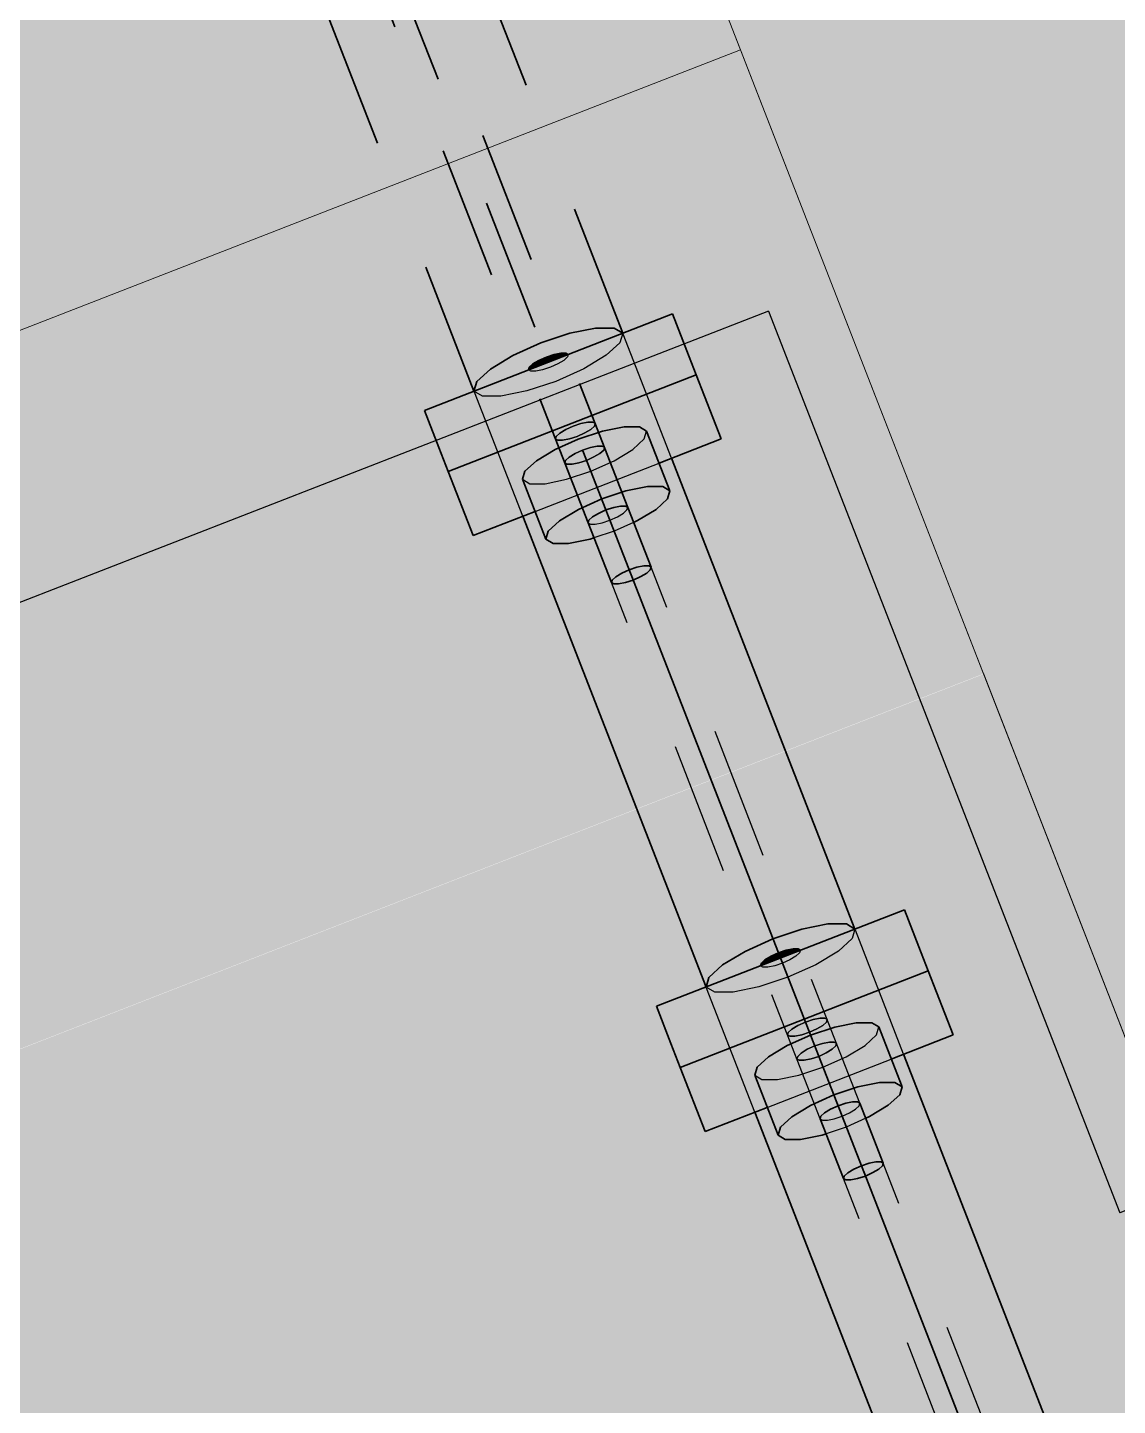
# Model space of a CAD drawing. Header units: metres. Extents: x 2688466 to 2688595, y 1221626 to 1221756.
# Drawn here: x 2688507.194 to 2688508.013, y 1221712.279 to 1221713.315 of the extents above; entities that cross this region are included whole.
import ezdxf

# ---------------------------------------------------------------- set-up
doc = ezdxf.new("R2010")
doc.units = ezdxf.units.M
doc.linetypes.add('AUSGEZOGEN', pattern=[0])
doc.linetypes.add('VERDECKT2_S2', pattern=[0.15, 0.1, -0.05])
for name, color, linetype, lineweight in [('Beton Ansicht', 7, 'AUSGEZOGEN', 35), ('Schnittbeschriftung', 7, 'AUSGEZOGEN', 50), ('Standard', 7, 'AUSGEZOGEN', 13)]:
    doc.layers.add(name, color=color, linetype=linetype, lineweight=lineweight)
pattern_1 = [(201.28, (2688527.21626, 1221729.27115), (-0.413869, -0.941926), [0.7275, -0.7275]), (291.28, (2688527.21626, 1221729.27115), (0.941926, -0.413869), [0.7275, -0.7275])]

msp = doc.modelspace()

# ---------------------------------------------------------------- hatches: boundary and pattern name
at = {"layer": 'Beton Ansicht', "linetype": 'AUSGEZOGEN', "lineweight": 13, "true_color": 0xffff1c, "transparency": 33554687}
for points in [[(2688507.6892, 1221713.072), (2688507.6784, 1221713.0999), (2688507.492, 1221713.0273), (2688507.5029, 1221712.9994)], [(2688507.5029, 1221712.9994), (2688507.5099, 1221712.9814), (2688507.6962, 1221713.054), (2688507.6892, 1221713.072)], [(2688507.5099, 1221712.9814), (2688507.5286, 1221712.9332), (2688507.5752, 1221712.9513), (2688507.5658, 1221712.9755), (2688507.5676, 1221712.9815), (2688507.5762, 1221712.9893), (2688507.5903, 1221712.9978), (2688507.6077, 1221713.0057), (2688507.6259, 1221713.0117), (2688507.6421, 1221713.015), (2688507.6537, 1221713.015), (2688507.659, 1221713.0117), (2688507.6684, 1221712.9876), (2688507.715, 1221713.0058), (2688507.6962, 1221713.054)]]:
    msp.add_hatch(color=2, dxfattribs=at).paths.add_polyline_path(points)
at = {"layer": 'Beton Ansicht', "linetype": 'AUSGEZOGEN', "lineweight": 13, "transparency": 33554687}
for points in [[(2688507.5895, 1221713.0694), (2688507.5837, 1221713.0674), (2688507.5852, 1221713.0636), (2688507.5909, 1221713.0658)], [(2688507.5947, 1221713.0704), (2688507.5895, 1221713.0694), (2688507.5909, 1221713.0658), (2688507.5957, 1221713.0677)], [(2688507.5984, 1221713.0704), (2688507.5947, 1221713.0704), (2688507.5957, 1221713.0677), (2688507.599, 1221713.0689)], [(2688507.6001, 1221713.0694), (2688507.5984, 1221713.0704), (2688507.599, 1221713.0689)], [(2688507.5708, 1221713.0597), (2688507.5703, 1221713.0578), (2688507.5714, 1221713.0582)], [(2688507.5736, 1221713.0622), (2688507.5708, 1221713.0597), (2688507.5714, 1221713.0582), (2688507.5746, 1221713.0595)], [(2688507.5781, 1221713.0649), (2688507.5736, 1221713.0622), (2688507.5746, 1221713.0595), (2688507.5795, 1221713.0613)], [(2688507.5837, 1221713.0674), (2688507.5781, 1221713.0649), (2688507.5795, 1221713.0613), (2688507.5852, 1221713.0636)], [(2688507.6253, 1221712.9607), (2688507.6435, 1221712.9667), (2688507.6259, 1221713.0117), (2688507.6077, 1221713.0057)], [(2688507.6435, 1221712.9667), (2688507.6596, 1221712.97), (2688507.6421, 1221713.015), (2688507.6259, 1221713.0117)], [(2688507.6596, 1221712.97), (2688507.6712, 1221712.97), (2688507.6537, 1221713.015), (2688507.6421, 1221713.015)], [(2688507.6712, 1221712.97), (2688507.6766, 1221712.9667), (2688507.659, 1221713.0117), (2688507.6537, 1221713.015)], [(2688507.5937, 1221712.9443), (2688507.6078, 1221712.9528), (2688507.5903, 1221712.9978), (2688507.5762, 1221712.9893)], [(2688507.6078, 1221712.9528), (2688507.6253, 1221712.9607), (2688507.6077, 1221713.0057), (2688507.5903, 1221712.9978)], [(2688507.5851, 1221712.9364), (2688507.5937, 1221712.9443), (2688507.5762, 1221712.9893), (2688507.5676, 1221712.9815)], [(2688507.5834, 1221712.9305), (2688507.5851, 1221712.9364), (2688507.5676, 1221712.9815), (2688507.5658, 1221712.9755)], [(2688507.6521, 1221712.9444), (2688507.6662, 1221712.9529), (2688507.6748, 1221712.9607), (2688507.6766, 1221712.9667), (2688507.6712, 1221712.97), (2688507.6596, 1221712.97), (2688507.6435, 1221712.9667), (2688507.6253, 1221712.9607), (2688507.6078, 1221712.9528), (2688507.5937, 1221712.9443), (2688507.5851, 1221712.9364), (2688507.5834, 1221712.9305), (2688507.5887, 1221712.9272), (2688507.6003, 1221712.9272), (2688507.6165, 1221712.9305), (2688507.6195, 1221712.9315), (2688507.6151, 1221712.9428), (2688507.6156, 1221712.9447), (2688507.6184, 1221712.9472), (2688507.6229, 1221712.9499), (2688507.6285, 1221712.9525), (2688507.6343, 1221712.9544), (2688507.6394, 1221712.9554), (2688507.6432, 1221712.9554), (2688507.6449, 1221712.9544), (2688507.6493, 1221712.9431)], [(2688507.646, 1221712.9075), (2688507.6518, 1221712.9094), (2688507.6343, 1221712.9544), (2688507.6285, 1221712.9525)], [(2688507.6518, 1221712.9094), (2688507.657, 1221712.9104), (2688507.6394, 1221712.9554), (2688507.6343, 1221712.9544)], [(2688507.657, 1221712.9104), (2688507.6607, 1221712.9104), (2688507.6432, 1221712.9554), (2688507.6394, 1221712.9554)], [(2688507.6607, 1221712.9104), (2688507.6624, 1221712.9094), (2688507.6449, 1221712.9544), (2688507.6432, 1221712.9554)], [(2688507.6326, 1221712.8978), (2688507.6331, 1221712.8997), (2688507.6156, 1221712.9447), (2688507.6151, 1221712.9428)], [(2688507.6331, 1221712.8997), (2688507.6359, 1221712.9022), (2688507.6184, 1221712.9472), (2688507.6156, 1221712.9447)], [(2688507.6359, 1221712.9022), (2688507.6404, 1221712.9049), (2688507.6229, 1221712.9499), (2688507.6184, 1221712.9472)], [(2688507.6404, 1221712.9049), (2688507.646, 1221712.9075), (2688507.6285, 1221712.9525), (2688507.6229, 1221712.9499)], [(2688507.6591, 1221712.905), (2688507.6618, 1221712.9075), (2688507.6624, 1221712.9094), (2688507.6607, 1221712.9104), (2688507.657, 1221712.9104), (2688507.6518, 1221712.9094), (2688507.646, 1221712.9075), (2688507.6404, 1221712.9049), (2688507.6359, 1221712.9022), (2688507.6331, 1221712.8997), (2688507.6326, 1221712.8978), (2688507.6343, 1221712.8968), (2688507.638, 1221712.8968), (2688507.6432, 1221712.8978), (2688507.649, 1221712.8997), (2688507.6546, 1221712.9023)], [(2688507.748, 1221712.6142), (2688507.7453, 1221712.6117), (2688507.7459, 1221712.6102), (2688507.7491, 1221712.6115)], [(2688507.7526, 1221712.6169), (2688507.748, 1221712.6142), (2688507.7491, 1221712.6115), (2688507.7539, 1221712.6134)], [(2688507.7582, 1221712.6194), (2688507.7526, 1221712.6169), (2688507.7539, 1221712.6134), (2688507.7597, 1221712.6156)], [(2688507.764, 1221712.6214), (2688507.7582, 1221712.6194), (2688507.7597, 1221712.6156), (2688507.7654, 1221712.6178)], [(2688507.7691, 1221712.6224), (2688507.764, 1221712.6214), (2688507.7654, 1221712.6178), (2688507.7702, 1221712.6197)], [(2688507.7729, 1221712.6224), (2688507.7691, 1221712.6224), (2688507.7702, 1221712.6197), (2688507.7734, 1221712.6209)], [(2688507.7746, 1221712.6214), (2688507.7729, 1221712.6224), (2688507.7734, 1221712.6209)], [(2688507.7453, 1221712.6117), (2688507.7447, 1221712.6098), (2688507.7459, 1221712.6102)], [(2688507.7997, 1221712.5127), (2688507.8179, 1221712.5187), (2688507.8004, 1221712.5637), (2688507.7822, 1221712.5577)], [(2688507.8179, 1221712.5187), (2688507.8341, 1221712.522), (2688507.8165, 1221712.567), (2688507.8004, 1221712.5637)], [(2688507.8341, 1221712.522), (2688507.8457, 1221712.522), (2688507.8282, 1221712.567), (2688507.8165, 1221712.567)], [(2688507.8457, 1221712.522), (2688507.851, 1221712.5187), (2688507.8335, 1221712.5638), (2688507.8282, 1221712.567)], [(2688507.7823, 1221712.5048), (2688507.7997, 1221712.5127), (2688507.7822, 1221712.5577), (2688507.7647, 1221712.5498)], [(2688507.7596, 1221712.4885), (2688507.7682, 1221712.4963), (2688507.7506, 1221712.5413), (2688507.7421, 1221712.5335)], [(2688507.7682, 1221712.4963), (2688507.7823, 1221712.5048), (2688507.7647, 1221712.5498), (2688507.7506, 1221712.5413)], [(2688507.7578, 1221712.4825), (2688507.7596, 1221712.4885), (2688507.7421, 1221712.5335), (2688507.7403, 1221712.5275)], [(2688507.8266, 1221712.4964), (2688507.8407, 1221712.5049), (2688507.8493, 1221712.5128), (2688507.851, 1221712.5187), (2688507.8457, 1221712.522), (2688507.8341, 1221712.522), (2688507.8179, 1221712.5187), (2688507.7997, 1221712.5127), (2688507.7823, 1221712.5048), (2688507.7682, 1221712.4963), (2688507.7596, 1221712.4885), (2688507.7578, 1221712.4825), (2688507.7632, 1221712.4792), (2688507.7748, 1221712.4792), (2688507.7909, 1221712.4825), (2688507.7939, 1221712.4835), (2688507.7895, 1221712.4948), (2688507.7901, 1221712.4967), (2688507.7928, 1221712.4992), (2688507.7973, 1221712.5019), (2688507.8029, 1221712.5045), (2688507.8087, 1221712.5064), (2688507.8139, 1221712.5074), (2688507.8176, 1221712.5074), (2688507.8193, 1221712.5064), (2688507.8237, 1221712.4951)], [(2688507.8076, 1221712.4517), (2688507.8104, 1221712.4542), (2688507.7928, 1221712.4992), (2688507.7901, 1221712.4967)], [(2688507.8104, 1221712.4542), (2688507.8149, 1221712.4569), (2688507.7973, 1221712.5019), (2688507.7928, 1221712.4992)], [(2688507.8149, 1221712.4569), (2688507.8205, 1221712.4595), (2688507.8029, 1221712.5045), (2688507.7973, 1221712.5019)], [(2688507.8205, 1221712.4595), (2688507.8263, 1221712.4614), (2688507.8087, 1221712.5064), (2688507.8029, 1221712.5045)], [(2688507.8263, 1221712.4614), (2688507.8314, 1221712.4624), (2688507.8139, 1221712.5074), (2688507.8087, 1221712.5064)], [(2688507.8314, 1221712.4624), (2688507.8352, 1221712.4624), (2688507.8176, 1221712.5074), (2688507.8139, 1221712.5074)], [(2688507.8352, 1221712.4624), (2688507.8369, 1221712.4614), (2688507.8193, 1221712.5064), (2688507.8176, 1221712.5074)], [(2688507.807, 1221712.4498), (2688507.8076, 1221712.4517), (2688507.7901, 1221712.4967), (2688507.7895, 1221712.4948)], [(2688507.8336, 1221712.457), (2688507.8363, 1221712.4595), (2688507.8369, 1221712.4614), (2688507.8352, 1221712.4624), (2688507.8314, 1221712.4624), (2688507.8263, 1221712.4614), (2688507.8205, 1221712.4595), (2688507.8149, 1221712.4569), (2688507.8104, 1221712.4542), (2688507.8076, 1221712.4517), (2688507.807, 1221712.4498), (2688507.8088, 1221712.4488), (2688507.8125, 1221712.4488), (2688507.8176, 1221712.4498), (2688507.8235, 1221712.4517), (2688507.8291, 1221712.4543)]]:
    msp.add_hatch(color=5, dxfattribs=at).paths.add_polyline_path(points)
at = {"layer": 'Beton Ansicht', "linetype": 'AUSGEZOGEN', "lineweight": 13, "true_color": 0x00f5f5, "transparency": 33554687}
for points in [[(2688507.8637, 1221712.624), (2688507.8528, 1221712.6519), (2688507.6665, 1221712.5793), (2688507.6773, 1221712.5514)], [(2688507.6773, 1221712.5514), (2688507.6843, 1221712.5334), (2688507.8707, 1221712.606), (2688507.8637, 1221712.624)], [(2688507.6843, 1221712.5334), (2688507.7031, 1221712.4852), (2688507.7497, 1221712.5033), (2688507.7403, 1221712.5275), (2688507.7421, 1221712.5335), (2688507.7506, 1221712.5413), (2688507.7647, 1221712.5498), (2688507.7822, 1221712.5577), (2688507.8004, 1221712.5637), (2688507.8165, 1221712.567), (2688507.8282, 1221712.567), (2688507.8335, 1221712.5638), (2688507.8429, 1221712.5396), (2688507.8895, 1221712.5578), (2688507.8707, 1221712.606)]]:
    msp.add_hatch(color=4, dxfattribs=at).paths.add_polyline_path(points)
at = {"layer": 'Standard', "linetype": 'AUSGEZOGEN', "lineweight": 13, "transparency": 33554559}
h = msp.add_hatch(color=7, dxfattribs=at)
h.set_gradient(color1=(199, 199, 199), color2=(199, 199, 199), one_color=1)
h.paths.add_polyline_path([(2688508.4469, 1221713.6064), (2688507.7472, 1221715.4031), (2688495.913, 1221710.7942), (2688496.6224, 1221708.9726), (2688497.1177, 1221709.1655), (2688507.7296, 1221713.2983), (2688507.7199, 1221713.3233)], flags=0)
h = msp.add_hatch(color=7, dxfattribs=at)
h.set_gradient(color1=(140, 255, 140), color2=(140, 255, 140), one_color=1)
h.paths.add_polyline_path([(2688507.7199, 1221713.3233), (2688508.2643, 1221711.9254), (2688509.0473, 1221712.2303), (2688508.5127, 1221713.603), (2688508.4469, 1221713.6064)], flags=0)
at = {"layer": 'Standard', "linetype": 'AUSGEZOGEN', "lineweight": 25, "transparency": 33554687}
h = msp.add_hatch(dxfattribs=at)
h.set_pattern_fill('MUSTER', scale=0.7275, angle=201.28, style=0, pattern_type=2)
h.set_pattern_definition(pattern_1)
h.paths.add_polyline_path([(2688507.7199, 1221713.3233), (2688508.2643, 1221711.9254), (2688509.0473, 1221712.2303), (2688508.5127, 1221713.603), (2688508.4469, 1221713.6064)], flags=0)
at = {"layer": 'Standard', "linetype": 'AUSGEZOGEN', "lineweight": 13, "transparency": 33554559}
h = msp.add_hatch(color=7, dxfattribs=at)
h.set_gradient(color1=(140, 255, 140), color2=(140, 255, 140), one_color=1)
h.paths.add_polyline_path([(2688507.7296, 1221713.2983), (2688497.1177, 1221709.1655), (2688496.6224, 1221708.9726), (2688496.8051, 1221708.5036), (2688507.9123, 1221712.8293)], flags=0)
at = {"layer": 'Standard', "linetype": 'AUSGEZOGEN', "lineweight": 25, "transparency": 33554687}
h = msp.add_hatch(dxfattribs=at)
h.set_pattern_fill('MUSTER', scale=0.7275, angle=201.28, style=0, pattern_type=2)
h.set_pattern_definition(pattern_1)
h.paths.add_polyline_path([(2688496.6224, 1221708.9726), (2688496.8051, 1221708.5036), (2688501.5164, 1221710.3382), (2688502.4685, 1221709.6683), (2688508.2642, 1221711.9256), (2688507.7296, 1221713.2983), (2688497.1177, 1221709.1655)], flags=0)
at = {"layer": 'Standard', "linetype": 'AUSGEZOGEN', "lineweight": 13, "transparency": 33554559}
h = msp.add_hatch(color=7, dxfattribs=at)
h.set_gradient(color1=(140, 255, 140), color2=(140, 255, 140), one_color=1)
h.paths.add_polyline_path([(2688501.5163, 1221710.3383), (2688502.4685, 1221709.6683), (2688508.2643, 1221711.9254), (2688507.9124, 1221712.8291)], flags=0)

# ---------------------------------------------------------------- linework, layer by layer
at = {"layer": 'Beton Ansicht', "linetype": 'VERDECKT2_S2', "lineweight": 35, "transparency": 33554687}
for p, q in [((2688507.6411, 1221713.0853), (2688504.1357, 1221722.0861)), ((2688507.6475, 1221712.9036), (2688504.0742, 1221722.0788)), ((2688507.6449, 1221712.9544), (2688504.0947, 1221722.0701)), ((2688507.6151, 1221712.9428), (2688504.0649, 1221722.0585)), ((2688507.5293, 1221713.0418), (2688504.0239, 1221722.0425)), ((2688507.5293, 1221713.0418), (2688504.8994, 1221719.7944)), ((2688507.5293, 1221713.0418), (2688505.0739, 1221719.3464))]:
    msp.add_line(p, q, dxfattribs=at)
at = {"layer": 'Beton Ansicht', "linetype": 'AUSGEZOGEN', "lineweight": 35, "transparency": 33554687}
for p, q in [((2688507.492, 1221713.0273), (2688507.6784, 1221713.0999)), ((2688507.6892, 1221713.072), (2688507.6784, 1221713.0999)), ((2688507.6014, 1221713.0853), (2688507.6207, 1221713.0892)), ((2688507.6207, 1221713.0892), (2688507.6347, 1221713.0892)), ((2688507.6347, 1221713.0892), (2688507.6411, 1221713.0853)), ((2688507.5796, 1221713.078), (2688507.6014, 1221713.0853)), ((2688507.5417, 1221713.0584), (2688507.5586, 1221713.0686)), ((2688507.5586, 1221713.0686), (2688507.5796, 1221713.078)), ((2688507.5837, 1221713.0674), (2688507.5895, 1221713.0694)), ((2688507.5895, 1221713.0694), (2688507.5947, 1221713.0704)), ((2688507.5947, 1221713.0704), (2688507.5984, 1221713.0704)), ((2688507.5984, 1221713.0704), (2688507.6001, 1221713.0694)), ((2688507.6892, 1221713.072), (2688507.6962, 1221713.054)), ((2688507.5314, 1221713.049), (2688507.5417, 1221713.0584)), ((2688507.5703, 1221713.0578), (2688507.5708, 1221713.0597)), ((2688507.5708, 1221713.0597), (2688507.5736, 1221713.0622)), ((2688507.5736, 1221713.0622), (2688507.5781, 1221713.0649)), ((2688507.5781, 1221713.0649), (2688507.5837, 1221713.0674)), ((2688507.6962, 1221713.054), (2688507.5099, 1221712.9814)), ((2688507.5293, 1221713.0418), (2688507.5314, 1221713.049)), ((2688507.715, 1221713.0058), (2688507.6962, 1221713.054)), ((2688507.492, 1221713.0273), (2688507.5029, 1221712.9994)), ((2688507.6259, 1221713.0117), (2688507.6077, 1221713.0057)), ((2688507.6421, 1221713.015), (2688507.6259, 1221713.0117)), ((2688507.6537, 1221713.015), (2688507.6421, 1221713.015)), ((2688507.659, 1221713.0117), (2688507.6537, 1221713.015)), ((2688507.659, 1221713.0117), (2688507.6766, 1221712.9667)), ((2688507.5029, 1221712.9994), (2688507.5099, 1221712.9814)), ((2688507.5903, 1221712.9978), (2688507.5762, 1221712.9893)), ((2688507.6077, 1221713.0057), (2688507.5903, 1221712.9978)), ((2688507.6684, 1221712.9876), (2688507.715, 1221713.0058)), ((2688507.5762, 1221712.9893), (2688507.5676, 1221712.9815)), ((2688507.8156, 1221712.6373), (2688507.6777, 1221712.9913)), ((2688507.5099, 1221712.9814), (2688507.5286, 1221712.9332)), ((2688507.5676, 1221712.9815), (2688507.5658, 1221712.9755)), ((2688507.5658, 1221712.9755), (2688507.5834, 1221712.9305)), ((2688507.6253, 1221712.9607), (2688507.6435, 1221712.9667)), ((2688507.6435, 1221712.9667), (2688507.6596, 1221712.97)), ((2688507.6596, 1221712.97), (2688507.6712, 1221712.97)), ((2688507.6712, 1221712.97), (2688507.6766, 1221712.9667)), ((2688507.6766, 1221712.9667), (2688507.6748, 1221712.9607)), ((2688507.6078, 1221712.9528), (2688507.6253, 1221712.9607)), ((2688507.6343, 1221712.9544), (2688507.6285, 1221712.9525)), ((2688507.6394, 1221712.9554), (2688507.6343, 1221712.9544)), ((2688507.6432, 1221712.9554), (2688507.6394, 1221712.9554)), ((2688507.6449, 1221712.9544), (2688507.6432, 1221712.9554)), ((2688507.6624, 1221712.9094), (2688507.6449, 1221712.9544)), ((2688507.6748, 1221712.9607), (2688507.6662, 1221712.9529)), ((2688507.5286, 1221712.9332), (2688507.5752, 1221712.9513)), ((2688507.7037, 1221712.5938), (2688507.5659, 1221712.9477)), ((2688507.7037, 1221712.5938), (2688507.5659, 1221712.9477)), ((2688507.5851, 1221712.9364), (2688507.5937, 1221712.9443)), ((2688507.5937, 1221712.9443), (2688507.6078, 1221712.9528)), ((2688507.6156, 1221712.9447), (2688507.6151, 1221712.9428)), ((2688507.6184, 1221712.9472), (2688507.6156, 1221712.9447)), ((2688507.6229, 1221712.9499), (2688507.6184, 1221712.9472)), ((2688507.6285, 1221712.9525), (2688507.6229, 1221712.9499)), ((2688507.6521, 1221712.9444), (2688507.6493, 1221712.9431)), ((2688507.6662, 1221712.9529), (2688507.6521, 1221712.9444)), ((2688507.5834, 1221712.9305), (2688507.5851, 1221712.9364)), ((2688507.6326, 1221712.8978), (2688507.6151, 1221712.9428)), ((2688507.5887, 1221712.9272), (2688507.5834, 1221712.9305)), ((2688507.6003, 1221712.9272), (2688507.5887, 1221712.9272)), ((2688507.6165, 1221712.9305), (2688507.6003, 1221712.9272)), ((2688507.6195, 1221712.9315), (2688507.6165, 1221712.9305)), ((2688507.6359, 1221712.9022), (2688507.6404, 1221712.9049)), ((2688507.6404, 1221712.9049), (2688507.646, 1221712.9075)), ((2688507.646, 1221712.9075), (2688507.6518, 1221712.9094)), ((2688507.8228, 1221712.4536), (2688507.6475, 1221712.9036)), ((2688507.6546, 1221712.9023), (2688507.649, 1221712.8997)), ((2688507.6518, 1221712.9094), (2688507.657, 1221712.9104)), ((2688507.6591, 1221712.905), (2688507.6546, 1221712.9023)), ((2688507.657, 1221712.9104), (2688507.6607, 1221712.9104)), ((2688507.6618, 1221712.9075), (2688507.6591, 1221712.905)), ((2688507.6607, 1221712.9104), (2688507.6624, 1221712.9094)), ((2688507.6624, 1221712.9094), (2688507.6618, 1221712.9075)), ((2688507.6326, 1221712.8978), (2688507.6331, 1221712.8997)), ((2688507.6343, 1221712.8968), (2688507.6326, 1221712.8978)), ((2688507.6331, 1221712.8997), (2688507.6359, 1221712.9022)), ((2688507.638, 1221712.8968), (2688507.6343, 1221712.8968)), ((2688507.6432, 1221712.8978), (2688507.638, 1221712.8968)), ((2688507.649, 1221712.8997), (2688507.6432, 1221712.8978)), ((2688507.6665, 1221712.5793), (2688507.8528, 1221712.6519)), ((2688507.8637, 1221712.624), (2688507.8528, 1221712.6519)), ((2688507.754, 1221712.63), (2688507.7758, 1221712.6373)), ((2688507.7758, 1221712.6373), (2688507.7952, 1221712.6412)), ((2688507.7952, 1221712.6412), (2688507.8092, 1221712.6412)), ((2688507.8092, 1221712.6412), (2688507.8156, 1221712.6373)), ((2688507.7331, 1221712.6206), (2688507.754, 1221712.63)), ((2688507.8637, 1221712.624), (2688507.8707, 1221712.606)), ((2688507.7161, 1221712.6104), (2688507.7331, 1221712.6206)), ((2688507.7453, 1221712.6117), (2688507.748, 1221712.6142)), ((2688507.748, 1221712.6142), (2688507.7526, 1221712.6169)), ((2688507.7526, 1221712.6169), (2688507.7582, 1221712.6194)), ((2688507.7582, 1221712.6194), (2688507.764, 1221712.6214)), ((2688507.764, 1221712.6214), (2688507.7691, 1221712.6224)), ((2688507.7691, 1221712.6224), (2688507.7729, 1221712.6224)), ((2688507.7729, 1221712.6224), (2688507.7746, 1221712.6214)), ((2688507.8707, 1221712.606), (2688507.6843, 1221712.5334)), ((2688507.7058, 1221712.601), (2688507.7161, 1221712.6104)), ((2688507.7447, 1221712.6098), (2688507.7453, 1221712.6117)), ((2688507.8895, 1221712.5578), (2688507.8707, 1221712.606)), ((2688507.7037, 1221712.5938), (2688507.7058, 1221712.601)), ((2688507.6665, 1221712.5793), (2688507.6773, 1221712.5514)), ((2688507.8004, 1221712.5637), (2688507.7822, 1221712.5577)), ((2688507.8165, 1221712.567), (2688507.8004, 1221712.5637)), ((2688507.8282, 1221712.567), (2688507.8165, 1221712.567)), ((2688507.8335, 1221712.5638), (2688507.8282, 1221712.567)), ((2688507.8335, 1221712.5638), (2688507.851, 1221712.5187)), ((2688507.6773, 1221712.5514), (2688507.6843, 1221712.5334)), ((2688507.7822, 1221712.5577), (2688507.7647, 1221712.5498)), ((2688507.8429, 1221712.5396), (2688507.8895, 1221712.5578)), ((2688507.7506, 1221712.5413), (2688507.7421, 1221712.5335)), ((2688507.7647, 1221712.5498), (2688507.7506, 1221712.5413)), ((2688507.99, 1221712.1894), (2688507.8522, 1221712.5433)), ((2688507.6843, 1221712.5334), (2688507.7031, 1221712.4852)), ((2688507.7421, 1221712.5335), (2688507.7403, 1221712.5275)), ((2688507.7403, 1221712.5275), (2688507.7578, 1221712.4825)), ((2688507.8179, 1221712.5187), (2688507.8341, 1221712.522)), ((2688507.8341, 1221712.522), (2688507.8457, 1221712.522)), ((2688507.8457, 1221712.522), (2688507.851, 1221712.5187)), ((2688507.7823, 1221712.5048), (2688507.7997, 1221712.5127)), ((2688507.7997, 1221712.5127), (2688507.8179, 1221712.5187)), ((2688507.8493, 1221712.5128), (2688507.8407, 1221712.5049)), ((2688507.851, 1221712.5187), (2688507.8493, 1221712.5128)), ((2688507.7031, 1221712.4852), (2688507.7497, 1221712.5033)), ((2688507.8782, 1221712.1458), (2688507.7404, 1221712.4997)), ((2688507.7682, 1221712.4963), (2688507.7823, 1221712.5048)), ((2688507.7928, 1221712.4992), (2688507.7901, 1221712.4967)), ((2688507.7973, 1221712.5019), (2688507.7928, 1221712.4992)), ((2688507.8029, 1221712.5045), (2688507.7973, 1221712.5019)), ((2688507.8087, 1221712.5064), (2688507.8029, 1221712.5045)), ((2688507.8139, 1221712.5074), (2688507.8087, 1221712.5064)), ((2688507.8176, 1221712.5074), (2688507.8139, 1221712.5074)), ((2688507.8193, 1221712.5064), (2688507.8176, 1221712.5074)), ((2688507.8369, 1221712.4614), (2688507.8193, 1221712.5064)), ((2688507.8407, 1221712.5049), (2688507.8266, 1221712.4964)), ((2688507.7578, 1221712.4825), (2688507.7596, 1221712.4885)), ((2688507.7596, 1221712.4885), (2688507.7682, 1221712.4963)), ((2688507.7901, 1221712.4967), (2688507.7895, 1221712.4948)), ((2688507.807, 1221712.4498), (2688507.7895, 1221712.4948)), ((2688507.8266, 1221712.4964), (2688507.8237, 1221712.4951)), ((2688507.7632, 1221712.4792), (2688507.7578, 1221712.4825)), ((2688507.7748, 1221712.4792), (2688507.7632, 1221712.4792)), ((2688507.7909, 1221712.4825), (2688507.7748, 1221712.4792)), ((2688507.7939, 1221712.4835), (2688507.7909, 1221712.4825)), ((2688507.8104, 1221712.4542), (2688507.8149, 1221712.4569)), ((2688507.8149, 1221712.4569), (2688507.8205, 1221712.4595)), ((2688507.8205, 1221712.4595), (2688507.8263, 1221712.4614)), ((2688507.8263, 1221712.4614), (2688507.8314, 1221712.4624)), ((2688507.8336, 1221712.457), (2688507.8291, 1221712.4543)), ((2688507.8314, 1221712.4624), (2688507.8352, 1221712.4624)), ((2688507.8363, 1221712.4595), (2688507.8336, 1221712.457)), ((2688507.8352, 1221712.4624), (2688507.8369, 1221712.4614)), ((2688507.8369, 1221712.4614), (2688507.8363, 1221712.4595)), ((2688507.807, 1221712.4498), (2688507.8076, 1221712.4517)), ((2688507.8088, 1221712.4488), (2688507.807, 1221712.4498)), ((2688507.8076, 1221712.4517), (2688507.8104, 1221712.4542)), ((2688507.8125, 1221712.4488), (2688507.8088, 1221712.4488)), ((2688507.8176, 1221712.4498), (2688507.8125, 1221712.4488)), ((2688507.8235, 1221712.4517), (2688507.8176, 1221712.4498)), ((2688507.9972, 1221712.0056), (2688507.822, 1221712.4556)), ((2688507.8291, 1221712.4543), (2688507.8235, 1221712.4517))]:
    msp.add_line(p, q, dxfattribs=at)
at = {"layer": 'Beton Ansicht', "linetype": 'VERDECKT2_S2', "lineweight": 25, "transparency": 33554687}
for p, q in [((2688507.6411, 1221713.0853), (2688507.639, 1221713.0781)), ((2688507.6777, 1221712.9913), (2688507.6411, 1221713.0853)), ((2688507.6001, 1221713.0694), (2688507.5995, 1221713.0675)), ((2688507.6287, 1221713.0687), (2688507.6118, 1221713.0585)), ((2688507.639, 1221713.0781), (2688507.6287, 1221713.0687)), ((2688507.572, 1221713.0567), (2688507.5703, 1221713.0578)), ((2688507.5809, 1221713.0578), (2688507.5757, 1221713.0567)), ((2688507.5867, 1221713.0597), (2688507.5809, 1221713.0578)), ((2688507.5923, 1221713.0622), (2688507.5867, 1221713.0597)), ((2688507.6118, 1221713.0585), (2688507.5908, 1221713.0491)), ((2688507.5968, 1221713.0649), (2688507.5923, 1221713.0622)), ((2688507.5995, 1221713.0675), (2688507.5968, 1221713.0649)), ((2688507.5908, 1221713.0491), (2688507.569, 1221713.0419)), ((2688507.5757, 1221713.0567), (2688507.572, 1221713.0567)), ((2688507.5659, 1221712.9477), (2688507.5293, 1221713.0418)), ((2688507.5357, 1221713.0379), (2688507.5293, 1221713.0418)), ((2688507.5496, 1221713.0379), (2688507.5357, 1221713.0379)), ((2688507.569, 1221713.0419), (2688507.5496, 1221713.0379)), ((2688507.6097, 1221713.0174), (2688507.6039, 1221713.0155)), ((2688507.6039, 1221713.0155), (2688507.6097, 1221713.0174)), ((2688507.6149, 1221713.0184), (2688507.6097, 1221713.0174)), ((2688507.6097, 1221713.0174), (2688507.6149, 1221713.0184)), ((2688507.6186, 1221713.0184), (2688507.6149, 1221713.0184)), ((2688507.6149, 1221713.0184), (2688507.6186, 1221713.0184)), ((2688507.6203, 1221713.0174), (2688507.6186, 1221713.0184)), ((2688507.6186, 1221713.0184), (2688507.6203, 1221713.0174)), ((2688507.6198, 1221713.0155), (2688507.6203, 1221713.0174)), ((2688507.6203, 1221713.0174), (2688507.6198, 1221713.0155)), ((2688507.5911, 1221713.0077), (2688507.5905, 1221713.0058)), ((2688507.5905, 1221713.0058), (2688507.5911, 1221713.0077)), ((2688507.5938, 1221713.0102), (2688507.5911, 1221713.0077)), ((2688507.5911, 1221713.0077), (2688507.5938, 1221713.0102)), ((2688507.5983, 1221713.0129), (2688507.5938, 1221713.0102)), ((2688507.5938, 1221713.0102), (2688507.5983, 1221713.0129)), ((2688507.6039, 1221713.0155), (2688507.5983, 1221713.0129)), ((2688507.5983, 1221713.0129), (2688507.6039, 1221713.0155)), ((2688507.6011, 1221713.0058), (2688507.6069, 1221713.0077)), ((2688507.6069, 1221713.0077), (2688507.6011, 1221713.0058)), ((2688507.6069, 1221713.0077), (2688507.6125, 1221713.0103)), ((2688507.6125, 1221713.0103), (2688507.6069, 1221713.0077)), ((2688507.6125, 1221713.0103), (2688507.617, 1221713.013)), ((2688507.617, 1221713.013), (2688507.6125, 1221713.0103)), ((2688507.617, 1221713.013), (2688507.6198, 1221713.0155)), ((2688507.6198, 1221713.0155), (2688507.617, 1221713.013)), ((2688507.6573, 1221713.0058), (2688507.659, 1221713.0117)), ((2688507.5905, 1221713.0058), (2688507.5922, 1221713.0048)), ((2688507.5922, 1221713.0048), (2688507.5905, 1221713.0058)), ((2688507.5922, 1221713.0048), (2688507.5959, 1221713.0048)), ((2688507.5959, 1221713.0048), (2688507.5922, 1221713.0048)), ((2688507.5959, 1221713.0048), (2688507.6011, 1221713.0058)), ((2688507.6011, 1221713.0058), (2688507.5959, 1221713.0048)), ((2688507.6053, 1221712.9949), (2688507.6109, 1221712.9975)), ((2688507.6109, 1221712.9975), (2688507.6053, 1221712.9949)), ((2688507.6109, 1221712.9975), (2688507.6168, 1221712.9994)), ((2688507.6168, 1221712.9994), (2688507.6109, 1221712.9975)), ((2688507.6168, 1221712.9994), (2688507.6219, 1221713.0004)), ((2688507.6219, 1221713.0004), (2688507.6168, 1221712.9994)), ((2688507.6219, 1221713.0004), (2688507.6256, 1221713.0004)), ((2688507.6256, 1221713.0004), (2688507.6219, 1221713.0004)), ((2688507.6268, 1221712.9975), (2688507.624, 1221712.995)), ((2688507.624, 1221712.995), (2688507.6268, 1221712.9975)), ((2688507.6256, 1221713.0004), (2688507.6273, 1221712.9994)), ((2688507.6273, 1221712.9994), (2688507.6256, 1221713.0004)), ((2688507.6273, 1221712.9994), (2688507.6268, 1221712.9975)), ((2688507.6268, 1221712.9975), (2688507.6273, 1221712.9994)), ((2688507.6346, 1221712.9894), (2688507.6487, 1221712.9979)), ((2688507.6487, 1221712.9979), (2688507.6573, 1221713.0058)), ((2688507.5752, 1221712.9513), (2688507.6684, 1221712.9876)), ((2688507.5975, 1221712.9878), (2688507.5981, 1221712.9897)), ((2688507.5981, 1221712.9897), (2688507.5975, 1221712.9878)), ((2688507.5992, 1221712.9868), (2688507.5975, 1221712.9878)), ((2688507.5975, 1221712.9878), (2688507.5992, 1221712.9868)), ((2688507.5981, 1221712.9897), (2688507.6008, 1221712.9922)), ((2688507.6008, 1221712.9922), (2688507.5981, 1221712.9897)), ((2688507.603, 1221712.9868), (2688507.5992, 1221712.9868)), ((2688507.5992, 1221712.9868), (2688507.603, 1221712.9868)), ((2688507.6008, 1221712.9922), (2688507.6053, 1221712.9949)), ((2688507.6053, 1221712.9949), (2688507.6008, 1221712.9922)), ((2688507.6081, 1221712.9878), (2688507.603, 1221712.9868)), ((2688507.603, 1221712.9868), (2688507.6081, 1221712.9878)), ((2688507.6139, 1221712.9897), (2688507.6081, 1221712.9878)), ((2688507.6081, 1221712.9878), (2688507.6139, 1221712.9897)), ((2688507.6195, 1221712.9923), (2688507.6139, 1221712.9897)), ((2688507.6139, 1221712.9897), (2688507.6195, 1221712.9923)), ((2688507.6171, 1221712.9815), (2688507.6346, 1221712.9894)), ((2688507.624, 1221712.995), (2688507.6195, 1221712.9923)), ((2688507.6195, 1221712.9923), (2688507.624, 1221712.995)), ((2688507.5658, 1221712.9755), (2688507.5712, 1221712.9722)), ((2688507.5828, 1221712.9722), (2688507.5989, 1221712.9755)), ((2688507.5989, 1221712.9755), (2688507.6171, 1221712.9815)), ((2688507.5712, 1221712.9722), (2688507.5828, 1221712.9722)), ((2688507.6443, 1221712.9525), (2688507.6449, 1221712.9544)), ((2688507.6256, 1221712.9428), (2688507.6315, 1221712.9447)), ((2688507.6315, 1221712.9447), (2688507.6371, 1221712.9473)), ((2688507.6371, 1221712.9473), (2688507.6416, 1221712.95)), ((2688507.6416, 1221712.95), (2688507.6443, 1221712.9525)), ((2688507.6151, 1221712.9428), (2688507.6168, 1221712.9418)), ((2688507.6168, 1221712.9418), (2688507.6205, 1221712.9418)), ((2688507.6347, 1221712.9365), (2688507.6195, 1221712.9315)), ((2688507.6205, 1221712.9418), (2688507.6256, 1221712.9428)), ((2688507.6493, 1221712.9431), (2688507.6347, 1221712.9365)), ((2688507.8193, 1221712.5064), (2688507.6624, 1221712.9094)), ((2688507.7895, 1221712.4948), (2688507.6326, 1221712.8978)), ((2688507.8156, 1221712.6373), (2688507.8135, 1221712.6302)), ((2688507.8522, 1221712.5433), (2688507.8156, 1221712.6373)), ((2688507.8135, 1221712.6302), (2688507.8032, 1221712.6207)), ((2688507.7667, 1221712.6142), (2688507.7612, 1221712.6117)), ((2688507.7713, 1221712.617), (2688507.7667, 1221712.6142)), ((2688507.774, 1221712.6195), (2688507.7713, 1221712.617)), ((2688507.7746, 1221712.6214), (2688507.774, 1221712.6195)), ((2688507.8032, 1221712.6207), (2688507.7863, 1221712.6105)), ((2688507.7465, 1221712.6087), (2688507.7447, 1221712.6098)), ((2688507.7502, 1221712.6087), (2688507.7465, 1221712.6087)), ((2688507.7553, 1221712.6098), (2688507.7502, 1221712.6087)), ((2688507.7612, 1221712.6117), (2688507.7553, 1221712.6098)), ((2688507.7863, 1221712.6105), (2688507.7653, 1221712.6011)), ((2688507.7102, 1221712.5899), (2688507.7037, 1221712.5938)), ((2688507.7404, 1221712.4997), (2688507.7037, 1221712.5938)), ((2688507.7435, 1221712.5939), (2688507.7241, 1221712.5899)), ((2688507.7653, 1221712.6011), (2688507.7435, 1221712.5939)), ((2688507.7241, 1221712.5899), (2688507.7102, 1221712.5899)), ((2688507.7683, 1221712.5622), (2688507.7655, 1221712.5597)), ((2688507.7655, 1221712.5597), (2688507.7683, 1221712.5622)), ((2688507.7728, 1221712.565), (2688507.7683, 1221712.5622)), ((2688507.7683, 1221712.5622), (2688507.7728, 1221712.565)), ((2688507.7784, 1221712.5675), (2688507.7728, 1221712.565)), ((2688507.7728, 1221712.565), (2688507.7784, 1221712.5675)), ((2688507.7842, 1221712.5694), (2688507.7784, 1221712.5675)), ((2688507.7784, 1221712.5675), (2688507.7842, 1221712.5694)), ((2688507.7814, 1221712.5598), (2688507.787, 1221712.5623)), ((2688507.787, 1221712.5623), (2688507.7814, 1221712.5598)), ((2688507.7894, 1221712.5704), (2688507.7842, 1221712.5694)), ((2688507.7842, 1221712.5694), (2688507.7894, 1221712.5704)), ((2688507.787, 1221712.5623), (2688507.7915, 1221712.565)), ((2688507.7915, 1221712.565), (2688507.787, 1221712.5623)), ((2688507.7931, 1221712.5705), (2688507.7894, 1221712.5704)), ((2688507.7894, 1221712.5704), (2688507.7931, 1221712.5705)), ((2688507.7915, 1221712.565), (2688507.7942, 1221712.5675)), ((2688507.7942, 1221712.5675), (2688507.7915, 1221712.565)), ((2688507.7948, 1221712.5694), (2688507.7931, 1221712.5705)), ((2688507.7931, 1221712.5705), (2688507.7948, 1221712.5694)), ((2688507.7942, 1221712.5675), (2688507.7948, 1221712.5694)), ((2688507.7948, 1221712.5694), (2688507.7942, 1221712.5675)), ((2688507.8317, 1221712.5578), (2688507.8335, 1221712.5638)), ((2688507.7655, 1221712.5597), (2688507.765, 1221712.5578)), ((2688507.765, 1221712.5578), (2688507.7655, 1221712.5597)), ((2688507.765, 1221712.5578), (2688507.7667, 1221712.5568)), ((2688507.7667, 1221712.5568), (2688507.765, 1221712.5578)), ((2688507.7667, 1221712.5568), (2688507.7704, 1221712.5568)), ((2688507.7704, 1221712.5568), (2688507.7667, 1221712.5568)), ((2688507.7704, 1221712.5568), (2688507.7756, 1221712.5578)), ((2688507.7756, 1221712.5578), (2688507.7704, 1221712.5568)), ((2688507.7756, 1221712.5578), (2688507.7814, 1221712.5598)), ((2688507.7814, 1221712.5598), (2688507.7756, 1221712.5578)), ((2688507.7854, 1221712.5495), (2688507.7912, 1221712.5514)), ((2688507.7912, 1221712.5514), (2688507.7854, 1221712.5495)), ((2688507.7912, 1221712.5514), (2688507.7964, 1221712.5524)), ((2688507.7964, 1221712.5524), (2688507.7912, 1221712.5514)), ((2688507.7964, 1221712.5524), (2688507.8001, 1221712.5524)), ((2688507.8001, 1221712.5524), (2688507.7964, 1221712.5524)), ((2688507.8001, 1221712.5524), (2688507.8018, 1221712.5514)), ((2688507.8018, 1221712.5514), (2688507.8001, 1221712.5524)), ((2688507.8018, 1221712.5514), (2688507.8013, 1221712.5495)), ((2688507.8013, 1221712.5495), (2688507.8018, 1221712.5514)), ((2688507.8232, 1221712.5499), (2688507.8317, 1221712.5578)), ((2688507.772, 1221712.5398), (2688507.7726, 1221712.5417)), ((2688507.7726, 1221712.5417), (2688507.772, 1221712.5398)), ((2688507.7737, 1221712.5388), (2688507.772, 1221712.5398)), ((2688507.772, 1221712.5398), (2688507.7737, 1221712.5388)), ((2688507.7726, 1221712.5417), (2688507.7753, 1221712.5442)), ((2688507.7753, 1221712.5442), (2688507.7726, 1221712.5417)), ((2688507.7753, 1221712.5442), (2688507.7798, 1221712.547)), ((2688507.7798, 1221712.547), (2688507.7753, 1221712.5442)), ((2688507.7826, 1221712.5398), (2688507.7774, 1221712.5388)), ((2688507.7774, 1221712.5388), (2688507.7826, 1221712.5398)), ((2688507.7798, 1221712.547), (2688507.7854, 1221712.5495)), ((2688507.7854, 1221712.5495), (2688507.7798, 1221712.547)), ((2688507.7884, 1221712.5417), (2688507.7826, 1221712.5398)), ((2688507.7826, 1221712.5398), (2688507.7884, 1221712.5417)), ((2688507.794, 1221712.5443), (2688507.7884, 1221712.5417)), ((2688507.7884, 1221712.5417), (2688507.794, 1221712.5443)), ((2688507.7916, 1221712.5335), (2688507.8091, 1221712.5414)), ((2688507.7985, 1221712.547), (2688507.794, 1221712.5443)), ((2688507.794, 1221712.5443), (2688507.7985, 1221712.547)), ((2688507.8013, 1221712.5495), (2688507.7985, 1221712.547)), ((2688507.7985, 1221712.547), (2688507.8013, 1221712.5495)), ((2688507.8091, 1221712.5414), (2688507.8232, 1221712.5499)), ((2688507.7497, 1221712.5033), (2688507.8429, 1221712.5396)), ((2688507.7734, 1221712.5275), (2688507.7916, 1221712.5335)), ((2688507.7774, 1221712.5388), (2688507.7737, 1221712.5388)), ((2688507.7737, 1221712.5388), (2688507.7774, 1221712.5388)), ((2688507.7403, 1221712.5275), (2688507.7457, 1221712.5242)), ((2688507.7457, 1221712.5242), (2688507.7573, 1221712.5242)), ((2688507.7573, 1221712.5242), (2688507.7734, 1221712.5275)), ((2688507.8059, 1221712.4967), (2688507.8115, 1221712.4993)), ((2688507.8115, 1221712.4993), (2688507.816, 1221712.502)), ((2688507.816, 1221712.502), (2688507.8188, 1221712.5045)), ((2688507.8188, 1221712.5045), (2688507.8193, 1221712.5064)), ((2688507.7895, 1221712.4948), (2688507.7912, 1221712.4938)), ((2688507.7912, 1221712.4938), (2688507.795, 1221712.4938)), ((2688507.8091, 1221712.4885), (2688507.7939, 1221712.4835)), ((2688507.795, 1221712.4938), (2688507.8001, 1221712.4948)), ((2688507.8001, 1221712.4948), (2688507.8059, 1221712.4967)), ((2688507.8237, 1221712.4951), (2688507.8091, 1221712.4885)), ((2688507.9938, 1221712.0584), (2688507.8369, 1221712.4614)), ((2688507.964, 1221712.0468), (2688507.807, 1221712.4498))]:
    msp.add_line(p, q, dxfattribs=at)
at = {"layer": 'Schnittbeschriftung', "color": 7, "linetype": 'AUSGEZOGEN', "lineweight": 13, "transparency": 33554687}
for points in [[(2688495.913, 1221710.7942), (2688506.8007, 1221715.0345), (2688507.7472, 1221715.4031), (2688508.4469, 1221713.6064), (2688507.7199, 1221713.3233), (2688507.7296, 1221713.2983), (2688497.446, 1221709.2933), (2688497.1177, 1221709.1655), (2688496.6224, 1221708.9726), (2688496.2512, 1221709.9258), (2688495.913, 1221710.7942)], [(2688508.2643, 1221711.9254), (2688507.7199, 1221713.3233), (2688508.4469, 1221713.6064), (2688508.5127, 1221713.603), (2688509.0473, 1221712.2303), (2688508.2643, 1221711.9254)]]:
    msp.add_lwpolyline(points, close=True, dxfattribs=at)
for points in [[(2688496.8051, 1221708.5036), (2688496.6778, 1221708.8304), (2688496.6224, 1221708.9726), (2688497.1177, 1221709.1655), (2688497.446, 1221709.2933), (2688507.7296, 1221713.2983), (2688507.9123, 1221712.8293), (2688507.9123, 1221712.8293)], [(2688507.9124, 1221712.8291), (2688508.2643, 1221711.9254), (2688502.4685, 1221709.6683)], [(2688507.9123, 1221712.8293), (2688507.9123, 1221712.8293), (2688507.9124, 1221712.8291)]]:
    msp.add_lwpolyline(points, dxfattribs=at)

doc.saveas('drawing.dxf')
